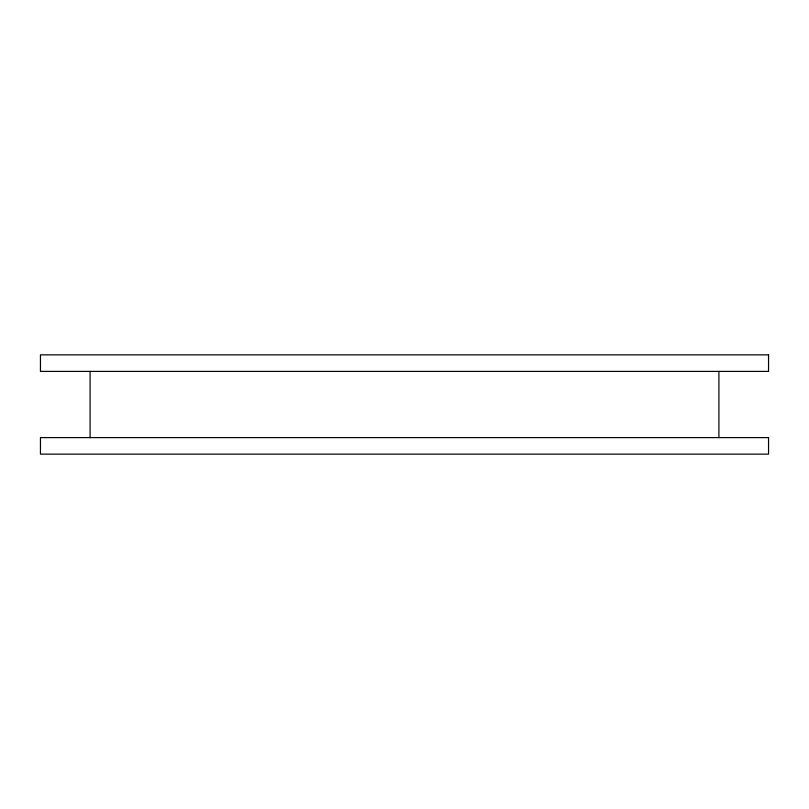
<?xml version="1.0" encoding="UTF-8"?>
<svg xmlns="http://www.w3.org/2000/svg" width="809" height="809" viewBox="0 0 809 809"><rect width="100%" height="100%" fill="white"/><g stroke="black" fill="none" stroke-linecap="round" stroke-linejoin="round"><path stroke-width="1.21" d="M718.908 371.402L718.908 437.598M90.092 371.402L90.092 437.598M768.55 354.858L40.45 354.858L40.45 371.402L768.55 371.402L768.55 354.858M768.55 437.598L40.45 437.598L40.45 454.142L768.55 454.142L768.55 437.598"/></g></svg>
